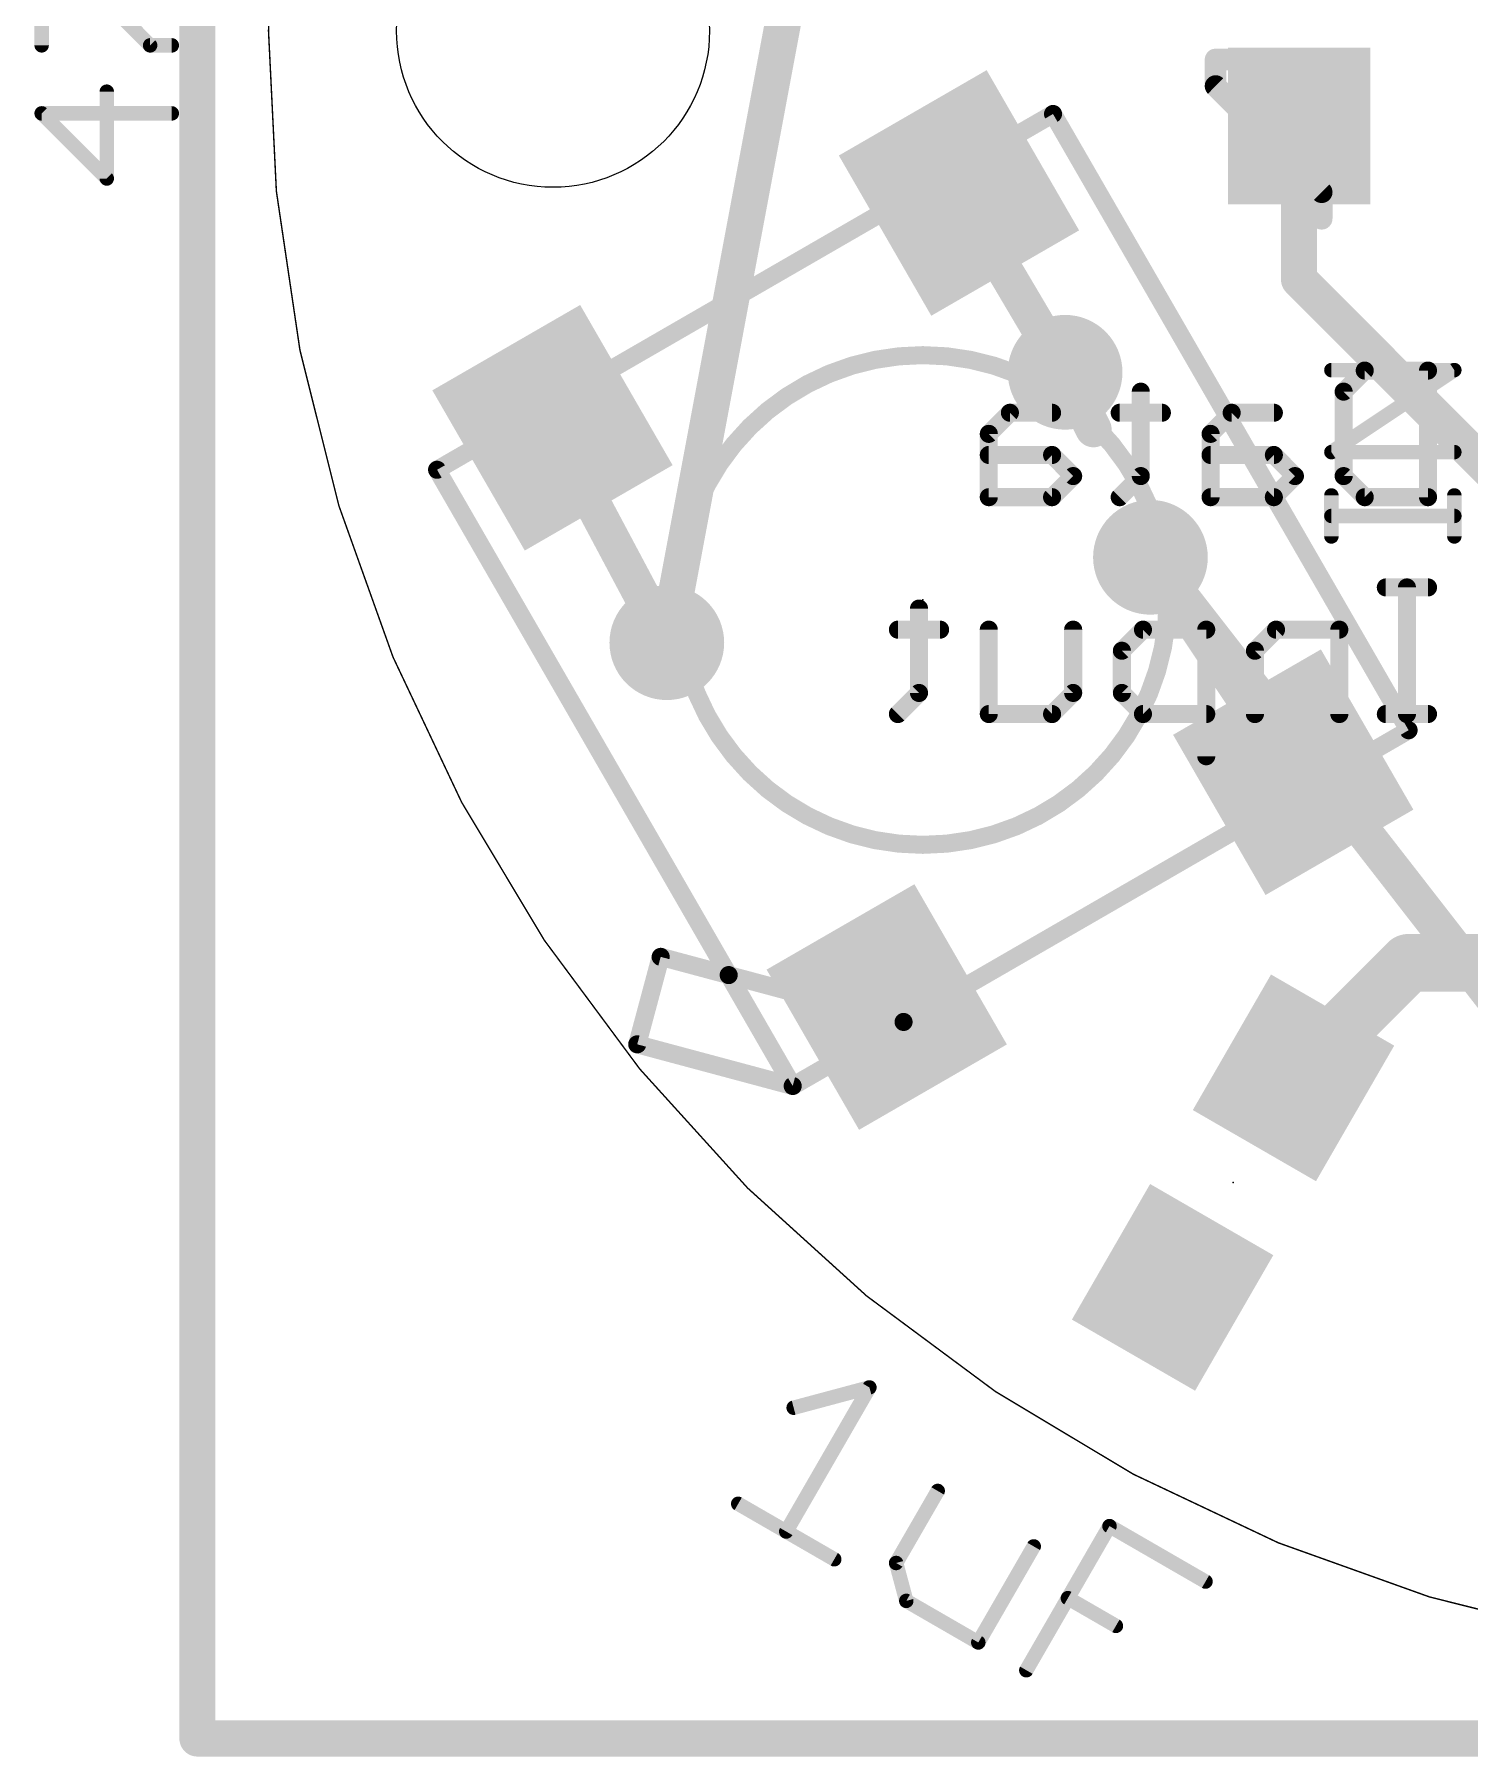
# Model space of a CAD drawing. Extents: x -13.1 to 12.1, y -12.4 to 12.1.
# Drawn here: x -13.15 to -3.06, y -12.13 to -0.03 of the extents above; entities that cross this region are included whole.
import ezdxf

# ---------------------------------------------------------------- set-up
doc = ezdxf.new("R2010")
doc.units = 0
for name, color, linetype in [('1', 12, 'CONTINUOUS'), ('16', 132, 'CONTINUOUS'), ('18', 110, 'CONTINUOUS'), ('20', 53, 'CONTINUOUS'), ('21', 40, 'CONTINUOUS'), ('22', 6, 'CONTINUOUS'), ('23', 53, 'CONTINUOUS'), ('27', 253, 'CONTINUOUS')]:
    doc.layers.add(name, color=color, linetype=linetype)

# ---------------------------------------------------------------- blocks, each defined once
blk = doc.blocks.new('RECT')
blk.add_solid([(-0.5, -0.5), (0.5, -0.5), (-0.5, 0.5), (0.5, 0.5)])
blk = doc.blocks.new('ROUNDV')
at = {"const_width": 0.5}
blk.add_lwpolyline([(0, -0.25, 1), (0, 0.25, 1), (0, -0.25)], format="xyb", dxfattribs=at)

msp = doc.modelspace()

# ---------------------------------------------------------------- linework, layer by layer
at = {"layer": '1'}
for points, const_width in [([(-12, 12), (-12, -12)], 0.254), ([(-4.2552, -1.7484), (-4.2552, -0.6691)], 0.254), ([(-6.6461, -1.1398), (-5.9, -2.4)], 0.254), ([(-2.0407, -3.9628), (-4.2552, -1.7484)], 0.254), ([(-9.5039, -2.7898), (-8.7, -4.3)], 0.254), ([(-5.3, -3.7), (-4.2961, -5.2102)], 0.254), ([(-4.2942, -7.3578), (-3.4864, -6.55)], 0.4064), ([(-3.4864, -6.55), (-2.35, -6.55)], 0.4064), ([(-12, -12), (12, -12)], 0.254)]:
    msp.add_lwpolyline(points, dxfattribs=dict(at, const_width=const_width))
for points, const_width in [([(-4.1917, -0.6691, 1), (-4.3187, -0.6691)], 0.127), ([(-6.5914, -1.1075, 1), (-6.7007, -1.1722)], 0.127), ([(-4.2103, -1.7035, 1), (-4.3001, -1.7933)], 0.127), ([(-4.3187, -1.7484, 1), (-4.1917, -1.7484)], 0.127), ([(-5.9546, -2.4323, 1), (-5.8454, -2.3677)], 0.127), ([(-9.4479, -2.76, 1), (-9.56, -2.8197)], 0.127), ([(-5.2471, -3.6648, 1), (-5.3529, -3.7352)], 0.127), ([(-8.7561, -4.3298, 1), (-8.6439, -4.2702)], 0.127), ([(-4.3489, -5.2453, 1), (-4.2432, -5.175)], 0.127), ([(-3.4864, -6.4484, 1), (-3.4864, -6.6516)], 0.2032), ([(-3.4146, -6.6218, 1), (-3.5582, -6.4782)], 0.2032), ([(-4.3661, -7.286, 1), (-4.2224, -7.4297)], 0.2032), ([(-12, -11.9365, 1), (-12, -12.0635)], 0.127), ([(-12.0635, -12, 1), (-11.9365, -12)], 0.127)]:
    msp.add_lwpolyline(points, format="xyb", dxfattribs=dict(at, const_width=const_width))
at = {"layer": '16', "const_width": 0.254}
for points in [[(-12, 12), (-12, -12)], [(-8.7, -4.3), (-7.2, 3.7)], [(-5.9, -2.4), (-5.7, -2.8)], [(-0.4, -10), (-5.3, -3.7)], [(-12, -12), (12, -12)]]:
    msp.add_lwpolyline(points, dxfattribs=at)
at = {"layer": '16', "const_width": 0.127}
for points in [[(-5.8432, -2.3716, 1), (-5.9568, -2.4284)], [(-5.7568, -2.8284, 1), (-5.6432, -2.7716)], [(-5.2499, -3.661, 1), (-5.3501, -3.739)], [(-8.7624, -4.2883, 1), (-8.6376, -4.3117)], [(-12, -11.9365, 1), (-12, -12.0635)], [(-12.0635, -12, 1), (-11.9365, -12)]]:
    msp.add_lwpolyline(points, format="xyb", dxfattribs=at)
at = {"layer": '20', "const_width": 0.01}
msp.add_lwpolyline([(0, -11.5004, 1), (0, 11.5004, 1), (0, -11.5004)], format="xyb", dxfattribs=at)
at = {"layer": '20'}
msp.add_circle((-9.5, 0), 1.1, dxfattribs=at)
at = {"layer": '21'}
for points, const_width in [([(-10.3151, -3.0849), (-5.9849, -0.5849)], 0.127), ([(-5.9849, -0.5849), (-3.4849, -4.9151)], 0.127), ([(-4.0279, -2.961), (-3.1635, -2.3848)], 0.1016), ([(-3.1635, -2.3848), (-4.0279, -2.3848)], 0.1016), ([(-8.2651, -6.6356), (-10.3151, -3.0849)], 0.127), ([(-3.1635, -2.961), (-4.0279, -2.961)], 0.1016), ([(-4.0279, -3.5535), (-4.0279, -3.2654)], 0.1016), ([(-3.1635, -3.5535), (-3.1635, -3.2654)], 0.1016), ([(-3.1635, -3.4095), (-4.0279, -3.4095)], 0.1016), ([(-3.4849, -4.9151), (-7.0356, -6.9651)], 0.127), ([(-8.7432, -6.5075), (-8.9079, -7.1222)], 0.127), ([(-8.2651, -6.6356), (-8.7432, -6.5075)], 0.127), ([(-7.8151, -7.4151), (-8.2651, -6.6356)], 0.127), ([(-7.0356, -6.9651), (-8.2651, -6.6356)], 0.127), ([(-7.0356, -6.9651), (-7.8151, -7.4151)], 0.127), ([(-8.9079, -7.1222), (-7.8151, -7.4151)], 0.127)]:
    msp.add_lwpolyline(points, dxfattribs=dict(at, const_width=const_width))
for points, const_width in [([(-5.9574, -0.5691, 1), (-6.0124, -0.6008)], 0.0635), ([(-5.9691, -0.6124, 1), (-6.0008, -0.5574)], 0.0635), ([(-6.9, -5.7205, 1), (-6.9, -2.2795, 1), (-6.9, -5.7205)], 0.127), ([(-4.0279, -2.3594, 1), (-4.0279, -2.4102)], 0.0508), ([(-3.1494, -2.4059, 1), (-3.1776, -2.3637)], 0.0508), ([(-3.1635, -2.4102, 1), (-3.1635, -2.3594)], 0.0508), ([(-10.2876, -3.0691, 1), (-10.3426, -3.1008)], 0.0635), ([(-4.0279, -2.9356, 1), (-4.0279, -2.9864)], 0.0508), ([(-4.0419, -2.9399, 1), (-4.0138, -2.9822)], 0.0508), ([(-3.1635, -2.9864, 1), (-3.1635, -2.9356)], 0.0508), ([(-10.3309, -3.0574, 1), (-10.2992, -3.1124)], 0.0635), ([(-4.0025, -3.2654, 1), (-4.0533, -3.2654)], 0.0508), ([(-3.1381, -3.2654, 1), (-3.1889, -3.2654)], 0.0508), ([(-4.0279, -3.3841, 1), (-4.0279, -3.4349)], 0.0508), ([(-3.1635, -3.4349, 1), (-3.1635, -3.3841)], 0.0508), ([(-4.0533, -3.5535, 1), (-4.0025, -3.5535)], 0.0508), ([(-3.1889, -3.5535, 1), (-3.1381, -3.5535)], 0.0508), ([(-3.5124, -4.9309, 1), (-3.4574, -4.8992)], 0.0635), ([(-3.4691, -4.9426, 1), (-3.5008, -4.8876)], 0.0635), ([(-8.735, -6.4769, 1), (-8.7514, -6.5382)], 0.0635), ([(-8.7125, -6.5157, 1), (-8.7738, -6.4993)], 0.0635), ([(-8.2376, -6.6198, 1), (-8.2926, -6.6515)], 0.0635), ([(-8.2568, -6.605, 1), (-8.2733, -6.6663)], 0.0635), ([(-8.2926, -6.6515, 1), (-8.2376, -6.6198)], 0.0635), ([(-8.2733, -6.6663, 1), (-8.2568, -6.605)], 0.0635), ([(-7.0515, -6.9376, 1), (-7.0198, -6.9926)], 0.0635), ([(-7.0198, -6.9926, 1), (-7.0515, -6.9376)], 0.0635), ([(-7.0439, -6.9957, 1), (-7.0274, -6.9344)], 0.0635), ([(-8.8997, -7.0916, 1), (-8.9161, -7.1529)], 0.0635), ([(-8.9385, -7.114, 1), (-8.8772, -7.1305)], 0.0635), ([(-7.8309, -7.3876, 1), (-7.7992, -7.4426)], 0.0635), ([(-7.8426, -7.4309, 1), (-7.7876, -7.3992)], 0.0635), ([(-7.8233, -7.4457, 1), (-7.8068, -7.3844)], 0.0635)]:
    msp.add_lwpolyline(points, format="xyb", dxfattribs=dict(at, const_width=const_width))
at = {"layer": '22'}
for points, const_width in [([(-4.0962, -0.2022), (-4.8419, -0.2022)], 0.1524), ([(-4.8419, -0.2022), (-4.8419, -0.3887)], 0.1524), ([(-4.8419, -0.3887), (-4.0962, -1.1344)], 0.1524), ([(-4.0962, -1.1344), (-4.0962, -1.3208)], 0.1524), ([(-3.9417, -2.536), (-3.7934, -2.3877)], 0.127), ([(-3.7934, -2.3877), (-3.3485, -2.3877)], 0.127), ([(-3.3485, -2.3877), (-3.3485, -3.2775)], 0.127), ([(-5.3678, -2.536), (-5.3678, -3.1292)], 0.127), ([(-3.9417, -3.1292), (-3.9417, -2.536)], 0.127), ([(-6.2881, -2.6843), (-6.4364, -2.8326)], 0.127), ([(-5.9915, -2.6843), (-6.2881, -2.6843)], 0.127), ([(-5.2195, -2.6843), (-5.5161, -2.6843)], 0.127), ([(-4.7289, -2.6843), (-4.8772, -2.8326)], 0.127), ([(-4.4323, -2.6843), (-4.7289, -2.6843)], 0.127), ([(-6.4364, -2.8326), (-6.4364, -3.2775)], 0.127), ([(-4.8772, -2.8326), (-4.8772, -3.2775)], 0.127), ([(-5.9915, -2.9809), (-6.4364, -2.9809)], 0.127), ([(-5.8432, -3.1292), (-5.9915, -2.9809)], 0.127), ([(-4.4323, -2.9809), (-4.8772, -2.9809)], 0.127), ([(-4.284, -3.1292), (-4.4323, -2.9809)], 0.127), ([(-5.9915, -3.2775), (-5.8432, -3.1292)], 0.127), ([(-5.3678, -3.1292), (-5.5161, -3.2775)], 0.127), ([(-4.4323, -3.2775), (-4.284, -3.1292)], 0.127), ([(-3.7934, -3.2775), (-3.9417, -3.1292)], 0.127), ([(-6.4364, -3.2775), (-5.9915, -3.2775)], 0.127), ([(-4.8772, -3.2775), (-4.4323, -3.2775)], 0.127), ([(-3.3485, -3.2775), (-3.7934, -3.2775)], 0.127), ([(-3.3485, -3.9117), (-3.6451, -3.9117)], 0.127), ([(-3.4968, -4.8015), (-3.4968, -3.9117)], 0.127), ([(-6.927, -4.06), (-6.927, -4.6532)], 0.127), ([(-6.7787, -4.2083), (-7.0753, -4.2083)], 0.127), ([(-6.4364, -4.8015), (-6.4364, -4.2083)], 0.127), ([(-5.8432, -4.2083), (-5.8432, -4.6532)], 0.127), ([(-5.3526, -4.2083), (-5.5009, -4.3566)], 0.127), ([(-4.9077, -4.2083), (-5.3526, -4.2083)], 0.127), ([(-4.9077, -5.0981), (-4.9077, -4.2083)], 0.127), ([(-4.4171, -4.2083), (-4.5654, -4.3566)], 0.127), ([(-3.9722, -4.2083), (-4.4171, -4.2083)], 0.127), ([(-3.9722, -4.8015), (-3.9722, -4.2083)], 0.127), ([(-5.5009, -4.3566), (-5.5009, -4.6532)], 0.127), ([(-4.5654, -4.3566), (-4.5654, -4.8015)], 0.127), ([(-6.927, -4.6532), (-7.0753, -4.8015)], 0.127), ([(-5.8432, -4.6532), (-5.9915, -4.8015)], 0.127), ([(-5.5009, -4.6532), (-5.3526, -4.8015)], 0.127), ([(-5.9915, -4.8015), (-6.4364, -4.8015)], 0.127), ([(-5.3526, -4.8015), (-4.9077, -4.8015)], 0.127), ([(-3.3485, -4.8015), (-3.6451, -4.8015)], 0.127)]:
    msp.add_lwpolyline(points, dxfattribs=dict(at, const_width=const_width))
for points, const_width in [([(-4.8419, -0.1641, 1), (-4.8419, -0.2403)], 0.0762), ([(-4.8038, -0.2022, 1), (-4.88, -0.2022)], 0.0762), ([(-4.0962, -0.2403, 1), (-4.0962, -0.1641)], 0.0762), ([(-4.8149, -0.3617, 1), (-4.8688, -0.4156)], 0.0762), ([(-4.88, -0.3887, 1), (-4.8038, -0.3887)], 0.0762), ([(-4.0581, -1.1344, 1), (-4.1343, -1.1344)], 0.0762), ([(-4.1231, -1.1613, 1), (-4.0692, -1.1074)], 0.0762), ([(-4.1343, -1.3208, 1), (-4.0581, -1.3208)], 0.0762), ([(-3.7934, -2.356, 1), (-3.7934, -2.4195)], 0.0635), ([(-3.7709, -2.4102, 1), (-3.8158, -2.3653)], 0.0635), ([(-3.3167, -2.3877, 1), (-3.3803, -2.3877)], 0.0635), ([(-3.3485, -2.4195, 1), (-3.3485, -2.356)], 0.0635), ([(-5.3361, -2.536, 1), (-5.3996, -2.536)], 0.0635), ([(-3.9099, -2.536, 1), (-3.9734, -2.536)], 0.0635), ([(-3.9641, -2.5136, 1), (-3.9192, -2.5585)], 0.0635), ([(-6.2881, -2.6526, 1), (-6.2881, -2.7161)], 0.0635), ([(-6.2656, -2.7068, 1), (-6.3105, -2.6619)], 0.0635), ([(-5.9915, -2.7161, 1), (-5.9915, -2.6526)], 0.0635), ([(-5.5161, -2.6526, 1), (-5.5161, -2.7161)], 0.0635), ([(-5.2195, -2.7161, 1), (-5.2195, -2.6526)], 0.0635), ([(-4.7289, -2.6526, 1), (-4.7289, -2.7161)], 0.0635), ([(-4.7064, -2.7068, 1), (-4.7513, -2.6619)], 0.0635), ([(-4.4323, -2.7161, 1), (-4.4323, -2.6526)], 0.0635), ([(-6.4046, -2.8326, 1), (-6.4681, -2.8326)], 0.0635), ([(-6.4588, -2.8102, 1), (-6.4139, -2.8551)], 0.0635), ([(-4.8454, -2.8326, 1), (-4.9089, -2.8326)], 0.0635), ([(-4.8996, -2.8102, 1), (-4.8547, -2.8551)], 0.0635), ([(-6.4364, -2.9492, 1), (-6.4364, -3.0127)], 0.0635), ([(-5.9691, -2.9585, 1), (-6.014, -3.0034)], 0.0635), ([(-5.9915, -3.0127, 1), (-5.9915, -2.9492)], 0.0635), ([(-4.8772, -2.9492, 1), (-4.8772, -3.0127)], 0.0635), ([(-4.4099, -2.9585, 1), (-4.4548, -3.0034)], 0.0635), ([(-4.4323, -3.0127, 1), (-4.4323, -2.9492)], 0.0635), ([(-5.8208, -3.1517, 1), (-5.8657, -3.1068)], 0.0635), ([(-5.8657, -3.1517, 1), (-5.8208, -3.1068)], 0.0635), ([(-5.3996, -3.1292, 1), (-5.3361, -3.1292)], 0.0635), ([(-5.3454, -3.1517, 1), (-5.3903, -3.1068)], 0.0635), ([(-4.2616, -3.1517, 1), (-4.3065, -3.1068)], 0.0635), ([(-4.3065, -3.1517, 1), (-4.2616, -3.1068)], 0.0635), ([(-3.9192, -3.1068, 1), (-3.9641, -3.1517)], 0.0635), ([(-3.9734, -3.1292, 1), (-3.9099, -3.1292)], 0.0635), ([(-6.4364, -3.2458, 1), (-6.4364, -3.3093)], 0.0635), ([(-6.4681, -3.2775, 1), (-6.4046, -3.2775)], 0.0635), ([(-6.014, -3.255, 1), (-5.9691, -3.3)], 0.0635), ([(-5.9915, -3.3093, 1), (-5.9915, -3.2458)], 0.0635), ([(-5.5386, -3.255, 1), (-5.4937, -3.3)], 0.0635), ([(-4.8772, -3.2458, 1), (-4.8772, -3.3093)], 0.0635), ([(-4.9089, -3.2775, 1), (-4.8454, -3.2775)], 0.0635), ([(-4.4548, -3.255, 1), (-4.4099, -3.3)], 0.0635), ([(-4.4323, -3.3093, 1), (-4.4323, -3.2458)], 0.0635), ([(-3.7934, -3.2458, 1), (-3.7934, -3.3093)], 0.0635), ([(-3.8158, -3.3, 1), (-3.7709, -3.255)], 0.0635), ([(-3.3803, -3.2775, 1), (-3.3167, -3.2775)], 0.0635), ([(-3.3485, -3.3093, 1), (-3.3485, -3.2458)], 0.0635), ([(-3.6451, -3.88, 1), (-3.6451, -3.9435)], 0.0635), ([(-3.465, -3.9117, 1), (-3.5285, -3.9117)], 0.0635), ([(-3.3485, -3.9435, 1), (-3.3485, -3.88)], 0.0635), ([(-6.8953, -4.06, 1), (-6.9588, -4.06)], 0.0635), ([(-7.0753, -4.1766, 1), (-7.0753, -4.2401)], 0.0635), ([(-6.7787, -4.2401, 1), (-6.7787, -4.1766)], 0.0635), ([(-6.4046, -4.2083, 1), (-6.4681, -4.2083)], 0.0635), ([(-5.8115, -4.2083, 1), (-5.875, -4.2083)], 0.0635), ([(-5.3526, -4.1766, 1), (-5.3526, -4.2401)], 0.0635), ([(-5.3301, -4.2308, 1), (-5.375, -4.1859)], 0.0635), ([(-4.8759, -4.2083, 1), (-4.9394, -4.2083)], 0.0635), ([(-4.9077, -4.2401, 1), (-4.9077, -4.1766)], 0.0635), ([(-4.4171, -4.1766, 1), (-4.4171, -4.2401)], 0.0635), ([(-4.3946, -4.2308, 1), (-4.4395, -4.1859)], 0.0635), ([(-3.9404, -4.2083, 1), (-4.0039, -4.2083)], 0.0635), ([(-3.9722, -4.2401, 1), (-3.9722, -4.1766)], 0.0635), ([(-5.4691, -4.3566, 1), (-5.5326, -4.3566)], 0.0635), ([(-5.5233, -4.3342, 1), (-5.4784, -4.3791)], 0.0635), ([(-4.5336, -4.3566, 1), (-4.5971, -4.3566)], 0.0635), ([(-4.5878, -4.3342, 1), (-4.5429, -4.3791)], 0.0635), ([(-6.9046, -4.6757, 1), (-6.9495, -4.6308)], 0.0635), ([(-5.8208, -4.6757, 1), (-5.8657, -4.6308)], 0.0635), ([(-5.4784, -4.6308, 1), (-5.5233, -4.6757)], 0.0635), ([(-6.9588, -4.6532, 1), (-6.8953, -4.6532)], 0.0635), ([(-5.875, -4.6532, 1), (-5.8115, -4.6532)], 0.0635), ([(-5.5326, -4.6532, 1), (-5.4691, -4.6532)], 0.0635), ([(-7.0978, -4.779, 1), (-7.0529, -4.824)], 0.0635), ([(-6.4364, -4.7698, 1), (-6.4364, -4.8332)], 0.0635), ([(-6.4681, -4.8015, 1), (-6.4046, -4.8015)], 0.0635), ([(-6.014, -4.779, 1), (-5.9691, -4.824)], 0.0635), ([(-5.9915, -4.8332, 1), (-5.9915, -4.7698)], 0.0635), ([(-5.3526, -4.7698, 1), (-5.3526, -4.8332)], 0.0635), ([(-5.375, -4.824, 1), (-5.3301, -4.779)], 0.0635), ([(-4.9077, -4.8332, 1), (-4.9077, -4.7698)], 0.0635), ([(-4.5971, -4.8015, 1), (-4.5336, -4.8015)], 0.0635), ([(-4.0039, -4.8015, 1), (-3.9404, -4.8015)], 0.0635), ([(-3.6451, -4.7698, 1), (-3.6451, -4.8332)], 0.0635), ([(-3.5285, -4.8015, 1), (-3.465, -4.8015)], 0.0635), ([(-3.3485, -4.8332, 1), (-3.3485, -4.7698)], 0.0635), ([(-4.9394, -5.0981, 1), (-4.8759, -5.0981)], 0.0635)]:
    msp.add_lwpolyline(points, format="xyb", dxfattribs=dict(at, const_width=const_width))
at = {"layer": '23'}
for p in [(-6.9, -4), (-4.7192, -8.094)]:
    msp.add_point(p, dxfattribs=at)
at = {"layer": '27', "const_width": 0.1016}
for points in [[(-13.0952, -0.1027), (-13.0952, 0.5074)], [(-12.9426, 0.5074), (-12.3325, -0.1027)], [(-12.3325, -0.1027), (-12.18, -0.1027)], [(-12.6376, -1.0383), (-12.6376, -0.4281)], [(-12.18, -0.5807), (-13.0952, -0.5807)], [(-13.0952, -0.5807), (-12.6376, -1.0383)], [(-7.2758, -9.5331), (-7.8605, -10.5458)], [(-7.8083, -9.6758), (-7.2758, -9.5331)], [(-6.7955, -10.2605), (-7.0879, -10.7668)], [(-8.1981, -10.3509), (-7.5229, -10.7407)], [(-6.1726, -11.5203), (-5.5879, -10.5076)], [(-5.5879, -10.5076), (-4.9128, -10.8974)], [(-6.5102, -11.3254), (-6.1204, -10.6503)], [(-7.0879, -10.7668), (-7.0165, -11.0331)], [(-7.0165, -11.0331), (-6.5102, -11.3254)], [(-5.8803, -11.014), (-5.5427, -11.2088)]]:
    msp.add_lwpolyline(points, dxfattribs=at)
at = {"layer": '27', "const_width": 0.0508}
for points in [[(-13.1206, -0.1027, 1), (-13.0698, -0.1027)], [(-12.3325, -0.0773, 1), (-12.3325, -0.1281)], [(-12.3505, -0.1207, 1), (-12.3145, -0.0848)], [(-12.18, -0.1281, 1), (-12.18, -0.0773)], [(-12.6122, -0.4281, 1), (-12.663, -0.4281)], [(-13.0952, -0.5553, 1), (-13.0952, -0.6061)], [(-13.0772, -0.5627, 1), (-13.1131, -0.5986)], [(-12.18, -0.6061, 1), (-12.18, -0.5553)], [(-12.663, -1.0383, 1), (-12.6122, -1.0383)], [(-12.6555, -1.0562, 1), (-12.6196, -1.0203)], [(-7.2538, -9.5458, 1), (-7.2978, -9.5204)], [(-7.2692, -9.5576, 1), (-7.2824, -9.5086)], [(-7.8148, -9.6512, 1), (-7.8017, -9.7003)], [(-6.7735, -10.2732, 1), (-6.8175, -10.2478)], [(-8.1854, -10.3289, 1), (-8.2108, -10.3729)], [(-7.8825, -10.5331, 1), (-7.8385, -10.5585)], [(-5.5752, -10.4856, 1), (-5.6006, -10.5296)], [(-5.5659, -10.5203, 1), (-5.6099, -10.4949)], [(-6.0984, -10.663, 1), (-6.1424, -10.6376)], [(-7.5356, -10.7627, 1), (-7.5102, -10.7187)], [(-7.0633, -10.7603, 1), (-7.1124, -10.7734)], [(-7.1099, -10.7541, 1), (-7.0659, -10.7795)], [(-4.9255, -10.9194, 1), (-4.9001, -10.8754)], [(-7.0038, -11.0111, 1), (-7.0292, -11.0551)], [(-7.0411, -11.0396, 1), (-6.992, -11.0265)], [(-5.8676, -10.992, 1), (-5.893, -11.036)], [(-5.5554, -11.2308, 1), (-5.53, -11.1869)], [(-6.5322, -11.3127, 1), (-6.4882, -11.3381)], [(-6.5229, -11.3474, 1), (-6.4975, -11.3034)], [(-6.1946, -11.5076, 1), (-6.1506, -11.533)]]:
    msp.add_lwpolyline(points, format="xyb", dxfattribs=at)

# ---------------------------------------------------------------- block references
at = {"layer": '1', "xscale": 1.1}
for p, rotation in [((-4.2552, -0.6691), 90), ((-4.2942, -7.3578), 240), ((-5.1442, -8.8301), 240)]:
    msp.add_blockref('RECT', p, dxfattribs=dict(at, rotation=rotation))
at = {"layer": '1', "xscale": 1.3, "yscale": 1.2, "rotation": 300}
for p in [(-6.6461, -1.1398), (-9.5039, -2.7898), (-4.2961, -5.2102), (-7.1539, -6.8602)]:
    msp.add_blockref('RECT', p, dxfattribs=at)
at = {"layer": '18', "xscale": 0.8064, "yscale": 0.8064}
for p in [(-5.9, -2.4), (-5.9, -2.4), (-5.3, -3.7), (-5.3, -3.7), (-8.7, -4.3), (-8.7, -4.3)]:
    msp.add_blockref('ROUNDV', p, dxfattribs=at)

doc.saveas('drawing.dxf')
